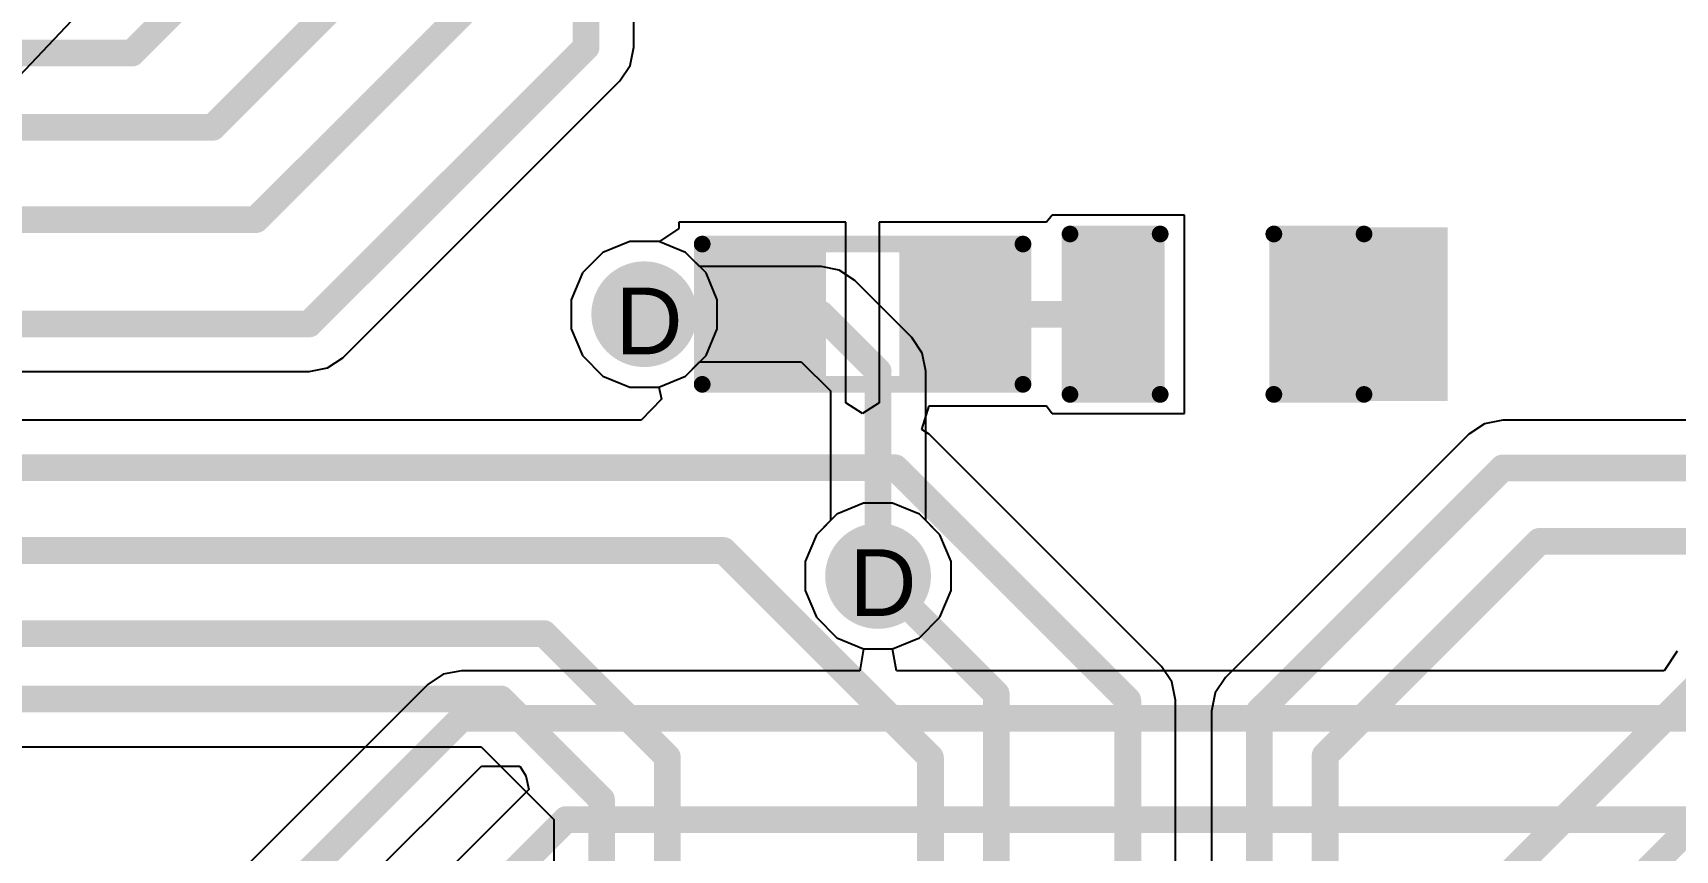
# Model space of a CAD drawing. Header units: inches. Extents: x 0 to 5032, y 0 to 5323.
# Drawn here: x 86.39 to 98.87, y 88.2 to 94.42 of the extents above; entities that cross this region are included whole.
import ezdxf

# ---------------------------------------------------------------- set-up
doc = ezdxf.new("R2010")
doc.units = ezdxf.units.IN
for name, color, linetype in [('Bottom Layer', 5, 'Continuous'), ('Bottom Solder', 6, 'Continuous'), ('Drill Drawing', 1, 'Continuous'), ('Layer 1', 16, 'Continuous'), ('Layer 2', 76, 'Continuous'), ('Top Layer', 1, 'Continuous'), ('Top Overlay', 2, 'Continuous'), ('Top Paste', 8, 'Continuous'), ('Top Solder', 216, 'Continuous'), ('Via Holes', 16, 'Continuous')]:
    doc.layers.add(name, color=color, linetype=linetype)
doc.styles.add('Arial', font='', dxfattribs={"height": 0.2})
doc.styles.get('Arial').set_extended_font_data('Arial')

# ---------------------------------------------------------------- blocks, each defined once
blk = doc.blocks.new('R___0603_175')
at = {"layer": 'Top Layer'}
for points in [[(-0.381, 0.4445), (-0.381, -0.4445), (-1.143, -0.4445), (-1.143, 0.4445)], [(1.143, 0.4445), (1.143, -0.4445), (0.381, -0.4445), (0.381, 0.4445)]]:
    blk.add_hatch(color=1, dxfattribs=at).paths.add_polyline_path(points)
at = {"layer": 'Top Paste'}
for points in [[(-0.381, 0.4445), (-0.381, -0.4445), (-1.143, -0.4445), (-1.143, 0.4445)], [(1.143, 0.4445), (1.143, -0.4445), (0.381, -0.4445), (0.381, 0.4445)]]:
    blk.add_hatch(color=8, dxfattribs=at).paths.add_polyline_path(points)
at = {"layer": 'Top Solder'}
for points in [[(-0.2794, 0.5461), (-0.2794, -0.5461), (-1.2446, -0.5461), (-1.2446, 0.5461)], [(1.2446, 0.5461), (1.2446, -0.5461), (0.2794, -0.5461), (0.2794, 0.5461)]]:
    blk.add_hatch(color=216, dxfattribs=at).paths.add_polyline_path(points)
at = {"layer": 'Top Overlay'}
for points in [[(-1.2192, 0.5334, 0.127, 0.127, 0), (1.2192, 0.5334, 0.127, 0.127, 0)], [(-1.2192, -0.5334, 0.127, 0.127, 0), (-1.2192, 0.5334, 0.127, 0.127, 0)], [(1.2192, -0.5334, 0.127, 0.127, 0), (1.2192, 0.5334, 0.127, 0.127, 0)], [(-1.2192, -0.5334, 0.127, 0.127, 0), (1.2192, -0.5334, 0.127, 0.127, 0)]]:
    blk.add_lwpolyline(points, format="xyseb", dxfattribs=at)
for points in [[(-1.25095, 0.5334, 0.0635, 0.0635, 1), (-1.18745, 0.5334, 0.0635, 0.0635, 1)], [(-1.25095, 0.5334, 0.0635, 0.0635, 1), (-1.18745, 0.5334, 0.0635, 0.0635, 1)], [(1.18745, 0.5334, 0.0635, 0.0635, 1), (1.25095, 0.5334, 0.0635, 0.0635, 1)], [(1.18745, 0.5334, 0.0635, 0.0635, 1), (1.25095, 0.5334, 0.0635, 0.0635, 1)], [(-1.25095, -0.5334, 0.0635, 0.0635, 1), (-1.18745, -0.5334, 0.0635, 0.0635, 1)], [(-1.25095, -0.5334, 0.0635, 0.0635, 1), (-1.18745, -0.5334, 0.0635, 0.0635, 1)], [(1.18745, -0.5334, 0.0635, 0.0635, 1), (1.25095, -0.5334, 0.0635, 0.0635, 1)], [(1.18745, -0.5334, 0.0635, 0.0635, 1), (1.25095, -0.5334, 0.0635, 0.0635, 1)]]:
    blk.add_lwpolyline(points, format="xyseb", close=True, dxfattribs=at)
blk = doc.blocks.new('LED_0603_176')
at = {"layer": 'Top Layer'}
for points in [[(-1, 0.5), (-0.5, 0.5), (-0.5, -0.5), (-1, -0.5)], [(0.5, 0.5), (1, 0.5), (1, -0.5), (0.5, -0.5)]]:
    blk.add_hatch(color=1, dxfattribs=at).paths.add_polyline_path(points)
at = {"layer": 'Top Overlay'}
blk.add_hatch(color=2, dxfattribs=at).paths.add_polyline_path([(1.118, -0.66), (1.753, -0.66), (1.753, 0.66), (1.118, 0.66)])
at = {"layer": 'Top Paste'}
for points in [[(-1, 0.5), (-0.5, 0.5), (-0.5, -0.5), (-1, -0.5)], [(0.5, 0.5), (1, 0.5), (1, -0.5), (0.5, -0.5)]]:
    blk.add_hatch(color=8, dxfattribs=at).paths.add_polyline_path(points)
at = {"layer": 'Top Solder'}
for points in [[(-1.102, 0.602), (-0.398, 0.602), (-0.398, -0.602), (-1.102, -0.602)], [(0.398, 0.602), (1.102, 0.602), (1.102, -0.602), (0.398, -0.602)]]:
    blk.add_hatch(color=216, dxfattribs=at).paths.add_polyline_path(points)
at = {"layer": 'Top Overlay'}
for points in [[(-1.118, -0.61, 0.127, 0.127, 0), (-1.118, 0.61, 0.127, 0.127, 0)], [(-1.118, 0.61, 0.127, 0.127, 0), (-0.432, 0.61, 0.127, 0.127, 0)], [(0.432, 0.61, 0.127, 0.127, 0), (1.118, 0.61, 0.127, 0.127, 0)], [(1.118, -0.61, 0.127, 0.127, 0), (1.118, 0.61, 0.127, 0.127, 0)], [(-1.118, -0.61, 0.127, 0.127, 0), (-0.432, -0.61, 0.127, 0.127, 0)], [(0.432, -0.61, 0.127, 0.127, 0), (1.118, -0.61, 0.127, 0.127, 0)]]:
    blk.add_lwpolyline(points, format="xyseb", dxfattribs=at)
for points in [[(-1.149, 0.61, 0.0635, 0.0635, 1), (-1.086, 0.61, 0.0635, 0.0635, 1)], [(-1.149, 0.61, 0.0635, 0.0635, 1), (-1.086, 0.61, 0.0635, 0.0635, 1)], [(-0.464, 0.61, 0.0635, 0.0635, 1), (-0.4, 0.61, 0.0635, 0.0635, 1)], [(0.4, 0.61, 0.0635, 0.0635, 1), (0.464, 0.61, 0.0635, 0.0635, 1)], [(1.086, 0.61, 0.0635, 0.0635, 1), (1.149, 0.61, 0.0635, 0.0635, 1)], [(1.086, 0.61, 0.0635, 0.0635, 1), (1.149, 0.61, 0.0635, 0.0635, 1)], [(-1.149, -0.61, 0.0635, 0.0635, 1), (-1.086, -0.61, 0.0635, 0.0635, 1)], [(-1.149, -0.61, 0.0635, 0.0635, 1), (-1.086, -0.61, 0.0635, 0.0635, 1)], [(-0.464, -0.61, 0.0635, 0.0635, 1), (-0.4, -0.61, 0.0635, 0.0635, 1)], [(0.4, -0.61, 0.0635, 0.0635, 1), (0.464, -0.61, 0.0635, 0.0635, 1)], [(1.086, -0.61, 0.0635, 0.0635, 1), (1.149, -0.61, 0.0635, 0.0635, 1)], [(1.086, -0.61, 0.0635, 0.0635, 1), (1.149, -0.61, 0.0635, 0.0635, 1)]]:
    blk.add_lwpolyline(points, format="xyseb", close=True, dxfattribs=at)

msp = doc.modelspace()

# ---------------------------------------------------------------- hatches: boundary and pattern name
at = {"layer": 'Bottom Layer'}
h = msp.add_hatch(color=5, dxfattribs=at)
edge = h.paths.add_edge_path()
edge.add_arc((91.036, 92.281), 0.3, 0, 360)
h = msp.add_hatch(color=5, dxfattribs=at)
edge = h.paths.add_edge_path()
edge.add_arc((92.814, 90.29), 0.3, 0, 360)
at = {"layer": 'Bottom Solder'}
h = msp.add_hatch(color=6, dxfattribs=at)
edge = h.paths.add_edge_path()
edge.add_arc((91.036, 92.281), 0.402, 0, 360)
h = msp.add_hatch(color=6, dxfattribs=at)
edge = h.paths.add_edge_path()
edge.add_arc((92.814, 90.29), 0.402, 0, 360)
at = {"layer": 'Layer 1'}
h = msp.add_hatch(color=16, dxfattribs=at)
edge = h.paths.add_edge_path()
edge.add_arc((91.036, 92.281), 0.3, 0, 360)
h = msp.add_hatch(color=16, dxfattribs=at)
edge = h.paths.add_edge_path()
edge.add_arc((92.814, 90.29), 0.3, 0, 360)
at = {"layer": 'Layer 2'}
h = msp.add_hatch(color=76, dxfattribs=at)
edge = h.paths.add_edge_path()
edge.add_arc((91.036, 92.281), 0.3, 0, 360)
h = msp.add_hatch(color=76, dxfattribs=at)
edge = h.paths.add_edge_path()
edge.add_arc((92.814, 90.29), 0.3, 0, 360)
at = {"layer": 'Top Layer'}
h = msp.add_hatch(color=1, dxfattribs=at)
edge = h.paths.add_edge_path()
edge.add_arc((91.036, 92.281), 0.3, 0, 360)
h = msp.add_hatch(color=1, dxfattribs=at)
edge = h.paths.add_edge_path()
edge.add_arc((92.814, 90.29), 0.3, 0, 360)
at = {"layer": 'Top Solder'}
h = msp.add_hatch(color=216, dxfattribs=at)
edge = h.paths.add_edge_path()
edge.add_arc((91.036, 92.281), 0.402, 0, 360)
h = msp.add_hatch(color=216, dxfattribs=at)
edge = h.paths.add_edge_path()
edge.add_arc((92.814, 90.29), 0.402, 0, 360)
at = {"layer": 'Via Holes'}
h = msp.add_hatch(color=7, dxfattribs=at)
edge = h.paths.add_edge_path()
edge.add_arc((91.036, 92.281), 0.15, 0, 360)
h = msp.add_hatch(color=7, dxfattribs=at)
edge = h.paths.add_edge_path()
edge.add_arc((92.814, 90.29), 0.15, 0, 360)

# ---------------------------------------------------------------- linework, layer by layer
at = {"layer": 'Bottom Layer'}
for p, q in [((90.956, 94.311), (90.956, 103.257)), ((90.929, 94.172), (90.956, 94.311)), ((90.956, 94.311), (90.956, 94.311)), ((90.85, 94.055), (90.929, 94.172)), ((88.746, 91.95), (90.85, 94.055)), ((90.85, 94.055), (90.85, 94.055)), ((90.926, 92.835), (90.722, 92.751)), ((91.146, 92.835), (90.926, 92.835)), ((91.35, 92.751), (91.146, 92.835)), ((90.722, 92.751), (90.567, 92.595)), ((91.457, 92.644), (91.35, 92.751)), ((92.38, 92.644), (91.457, 92.644)), ((92.519, 92.616), (92.38, 92.644)), ((92.38, 92.644), (92.38, 92.644)), ((90.567, 92.595), (90.482, 92.391)), ((92.636, 92.537), (92.519, 92.616)), ((93.071, 92.103), (92.636, 92.537)), ((90.482, 92.391), (90.482, 92.171)), ((90.482, 92.171), (90.567, 91.967)), ((93.149, 91.985), (93.071, 92.103)), ((93.071, 92.103), (93.071, 92.103)), ((88.628, 91.872), (88.746, 91.95)), ((90.567, 91.967), (90.722, 91.811)), ((91.35, 91.811), (91.457, 91.918)), ((91.457, 91.918), (92.23, 91.918)), ((92.23, 91.918), (92.452, 91.697)), ((93.177, 91.847), (93.149, 91.985)), ((79.546, 91.844), (88.489, 91.844)), ((88.489, 91.844), (88.628, 91.872)), ((88.489, 91.844), (88.489, 91.844)), ((90.722, 91.811), (90.926, 91.727)), ((91.146, 91.727), (91.35, 91.811)), ((93.177, 90.711), (93.177, 91.847)), ((93.177, 91.847), (93.177, 91.847)), ((90.926, 91.727), (91.146, 91.727)), ((92.452, 91.697), (92.452, 90.711)), ((92.452, 90.711), (92.345, 90.604)), ((93.284, 90.604), (93.177, 90.711)), ((92.345, 90.604), (92.26, 90.4)), ((93.368, 90.4), (93.284, 90.604)), ((92.26, 90.4), (92.26, 90.18)), ((93.368, 90.18), (93.368, 90.4)), ((92.26, 90.18), (92.345, 89.976)), ((93.284, 89.976), (93.368, 90.18)), ((92.345, 89.976), (92.5, 89.821)), ((93.128, 89.821), (93.284, 89.976)), ((92.5, 89.821), (92.704, 89.736)), ((92.924, 89.736), (93.128, 89.821)), ((92.704, 89.736), (92.676, 89.57)), ((92.953, 89.57), (92.924, 89.736)), ((98.887, 89.718), (98.788, 89.57)), ((89.509, 89.543), (89.391, 89.464)), ((89.648, 89.57), (89.509, 89.543)), ((92.676, 89.57), (89.648, 89.57)), ((98.788, 89.57), (92.953, 89.57)), ((89.391, 89.464), (87.955, 88.028)), ((89.391, 89.464), (89.391, 89.464)), ((88.574, 87.621), (89.798, 88.845)), ((89.798, 88.845), (90.091, 88.845)), ((90.091, 88.845), (90.137, 88.771)), ((90.137, 88.771), (90.158, 88.667)), ((90.158, 88.667), (89.224, 87.733))]:
    msp.add_line(p, q, dxfattribs=at)
for points in [[(90.594, 94.311, 0.203, 0.203, 0), (90.594, 103.407, 0.203, 0.203, 0)], [(87.142, 94.267, 0.203, 0.203, 0), (88.231, 95.355, 0.203, 0.203, 0)], [(87.757, 93.703, 0.203, 0.203, 0), (89.017, 94.964, 0.203, 0.203, 0)], [(88.085, 93.001, 0.203, 0.203, 0), (89.746, 94.662, 0.203, 0.203, 0)], [(88.489, 92.207, 0.203, 0.203, 0), (90.594, 94.311, 0.203, 0.203, 0)], [(76.983, 94.267, 0.203, 0.203, 0), (87.142, 94.267, 0.203, 0.203, 0)], [(77.343, 93.703, 0.203, 0.203, 0), (87.757, 93.703, 0.203, 0.203, 0)], [(77.598, 93.001, 0.203, 0.203, 0), (88.085, 93.001, 0.203, 0.203, 0)], [(91.036, 92.281, 0.203, 0.203, 0), (92.38, 92.281, 0.203, 0.203, 0)], [(92.38, 92.281, 0.203, 0.203, 0), (92.814, 91.847, 0.203, 0.203, 0)], [(79.396, 92.207, 0.203, 0.203, 0), (88.489, 92.207, 0.203, 0.203, 0)], [(92.814, 90.29, 0.203, 0.203, 0), (92.814, 91.847, 0.203, 0.203, 0)], [(88.212, 87.771, 0.203, 0.203, 0), (89.648, 89.208, 0.203, 0.203, 0)], [(89.648, 89.208, 0.203, 0.203, 0), (117.754, 89.208, 0.203, 0.203, 0)], [(89.48, 87.476, 0.203, 0.203, 0), (90.441, 88.437, 0.203, 0.203, 0)], [(90.441, 88.437, 0.203, 0.203, 0), (115.501, 88.437, 0.203, 0.203, 0)]]:
    msp.add_lwpolyline(points, format="xyseb", dxfattribs=at)
for points in [[(90.543, 94.311, 0.102, 0.102, 1), (90.645, 94.311, 0.102, 0.102, 1)], [(90.543, 94.311, 0.102, 0.102, 1), (90.645, 94.311, 0.102, 0.102, 1)], [(87.091, 94.267, 0.102, 0.102, 1), (87.193, 94.267, 0.102, 0.102, 1)], [(87.091, 94.267, 0.102, 0.102, 1), (87.193, 94.267, 0.102, 0.102, 1)], [(87.706, 93.703, 0.102, 0.102, 1), (87.808, 93.703, 0.102, 0.102, 1)], [(87.706, 93.703, 0.102, 0.102, 1), (87.808, 93.703, 0.102, 0.102, 1)], [(88.034, 93.001, 0.102, 0.102, 1), (88.136, 93.001, 0.102, 0.102, 1)], [(88.034, 93.001, 0.102, 0.102, 1), (88.136, 93.001, 0.102, 0.102, 1)], [(90.985, 92.281, 0.102, 0.102, 1), (91.087, 92.281, 0.102, 0.102, 1)], [(92.329, 92.281, 0.102, 0.102, 1), (92.431, 92.281, 0.102, 0.102, 1)], [(92.329, 92.281, 0.102, 0.102, 1), (92.431, 92.281, 0.102, 0.102, 1)], [(88.439, 92.207, 0.102, 0.102, 1), (88.54, 92.207, 0.102, 0.102, 1)], [(88.439, 92.207, 0.102, 0.102, 1), (88.54, 92.207, 0.102, 0.102, 1)], [(92.763, 91.847, 0.102, 0.102, 1), (92.865, 91.847, 0.102, 0.102, 1)], [(92.763, 91.847, 0.102, 0.102, 1), (92.865, 91.847, 0.102, 0.102, 1)], [(92.763, 90.29, 0.102, 0.102, 1), (92.865, 90.29, 0.102, 0.102, 1)], [(89.597, 89.208, 0.102, 0.102, 1), (89.699, 89.208, 0.102, 0.102, 1)], [(89.597, 89.208, 0.102, 0.102, 1), (89.699, 89.208, 0.102, 0.102, 1)], [(90.39, 88.437, 0.102, 0.102, 1), (90.492, 88.437, 0.102, 0.102, 1)], [(90.39, 88.437, 0.102, 0.102, 1), (90.492, 88.437, 0.102, 0.102, 1)]]:
    msp.add_lwpolyline(points, format="xyseb", close=True, dxfattribs=at)
at = {"layer": 'Layer 1'}
for p, q in [((90.926, 92.835), (90.722, 92.751)), ((91.146, 92.835), (90.926, 92.835)), ((91.35, 92.751), (91.146, 92.835)), ((90.722, 92.751), (90.567, 92.595)), ((91.506, 92.595), (91.35, 92.751)), ((90.567, 92.595), (90.482, 92.391)), ((91.59, 92.391), (91.506, 92.595)), ((90.482, 92.391), (90.482, 92.171)), ((91.59, 92.171), (91.59, 92.391)), ((90.482, 92.171), (90.567, 91.967)), ((91.506, 91.967), (91.59, 92.171)), ((90.567, 91.967), (90.722, 91.811)), ((91.35, 91.811), (91.506, 91.967)), ((90.722, 91.811), (90.926, 91.727)), ((91.146, 91.727), (91.35, 91.811)), ((90.926, 91.727), (91.146, 91.727)), ((92.5, 90.76), (92.345, 90.604)), ((92.704, 90.844), (92.5, 90.76)), ((92.924, 90.844), (92.704, 90.844)), ((93.128, 90.76), (92.924, 90.844)), ((93.284, 90.604), (93.128, 90.76)), ((92.345, 90.604), (92.26, 90.4)), ((93.368, 90.4), (93.284, 90.604)), ((92.26, 90.4), (92.26, 90.18)), ((93.368, 90.18), (93.368, 90.4)), ((92.26, 90.18), (92.345, 89.976)), ((93.284, 89.976), (93.368, 90.18)), ((92.345, 89.976), (92.5, 89.821)), ((93.128, 89.821), (93.284, 89.976)), ((92.5, 89.821), (92.704, 89.736)), ((92.924, 89.736), (93.128, 89.821)), ((92.704, 89.736), (92.924, 89.736))]:
    msp.add_line(p, q, dxfattribs=at)
at = {"layer": 'Layer 2'}
for p, q in [((90.926, 92.835), (90.722, 92.751)), ((91.146, 92.835), (90.926, 92.835)), ((91.35, 92.751), (91.146, 92.835)), ((90.722, 92.751), (90.567, 92.595)), ((91.506, 92.595), (91.35, 92.751)), ((90.567, 92.595), (90.482, 92.391)), ((91.59, 92.391), (91.506, 92.595)), ((90.482, 92.391), (90.482, 92.171)), ((91.59, 92.171), (91.59, 92.391)), ((90.482, 92.171), (90.567, 91.967)), ((91.506, 91.967), (91.59, 92.171)), ((90.567, 91.967), (90.722, 91.811)), ((91.35, 91.811), (91.506, 91.967)), ((90.722, 91.811), (90.926, 91.727)), ((91.146, 91.727), (91.35, 91.811)), ((90.926, 91.727), (91.146, 91.727)), ((92.5, 90.76), (92.345, 90.604)), ((92.704, 90.844), (92.5, 90.76)), ((92.924, 90.844), (92.704, 90.844)), ((93.128, 90.76), (92.924, 90.844)), ((93.284, 90.604), (93.128, 90.76)), ((92.345, 90.604), (92.26, 90.4)), ((93.368, 90.4), (93.284, 90.604)), ((92.26, 90.4), (92.26, 90.18)), ((93.368, 90.18), (93.368, 90.4)), ((92.26, 90.18), (92.345, 89.976)), ((93.284, 89.976), (93.368, 90.18)), ((92.345, 89.976), (92.5, 89.821)), ((93.128, 89.821), (93.284, 89.976)), ((92.5, 89.821), (92.704, 89.736)), ((92.924, 89.736), (93.128, 89.821)), ((92.704, 89.736), (92.924, 89.736))]:
    msp.add_line(p, q, dxfattribs=at)
at = {"layer": 'Top Layer'}
for p, q in [((94.136, 93.035), (94.093, 92.98)), ((95.144, 93.035), (94.136, 93.035)), ((94.136, 93.035), (94.136, 93.035)), ((95.144, 91.527), (95.144, 93.035)), ((91.299, 92.932), (91.151, 92.833)), ((92.569, 92.98), (91.299, 92.98)), ((91.299, 92.98), (91.299, 92.932)), ((92.569, 91.653), (92.569, 92.98)), ((94.093, 92.98), (92.823, 92.98)), ((92.823, 92.98), (92.823, 91.606)), ((90.926, 92.835), (90.722, 92.751)), ((91.146, 92.835), (90.926, 92.835)), ((91.151, 92.833), (91.146, 92.835)), ((90.722, 92.751), (90.567, 92.595)), ((90.567, 92.595), (90.482, 92.391)), ((90.482, 92.391), (90.482, 92.171)), ((90.482, 92.171), (90.567, 91.967)), ((90.567, 91.967), (90.722, 91.811)), ((90.722, 91.811), (90.926, 91.727)), ((90.926, 91.727), (91.146, 91.727)), ((91.167, 91.635), (91.012, 91.475)), ((91.146, 91.727), (91.167, 91.635)), ((92.569, 91.606), (92.569, 91.653)), ((92.696, 91.525), (92.569, 91.606)), ((92.823, 91.606), (92.696, 91.525)), ((93.147, 91.405), (93.201, 91.583)), ((93.201, 91.583), (94.093, 91.583)), ((94.093, 91.583), (94.136, 91.527)), ((94.136, 91.527), (94.136, 91.527)), ((94.136, 91.527), (95.144, 91.527)), ((91.012, 91.475), (38.243, 91.475)), ((93.201, 91.369), (93.147, 91.405)), ((97.423, 91.447), (97.305, 91.368)), ((97.562, 91.475), (97.423, 91.447)), ((114.616, 91.475), (97.562, 91.475)), ((97.562, 91.475), (97.562, 91.475)), ((94.968, 89.602), (93.201, 91.369)), ((97.305, 91.368), (95.455, 89.519)), ((97.305, 91.368), (97.305, 91.368)), ((95.047, 89.484), (94.968, 89.602)), ((94.968, 89.602), (94.968, 89.602)), ((95.455, 89.519), (95.377, 89.401)), ((95.074, 89.346), (95.047, 89.484)), ((95.377, 89.401), (95.349, 89.262)), ((95.074, 81.087), (95.074, 89.346)), ((95.349, 89.262), (95.349, 89.262)), ((95.349, 89.262), (95.349, 81.087)), ((74.695, 88.992), (89.796, 88.992)), ((89.796, 88.992), (90.349, 88.439)), ((90.349, 88.439), (90.349, 81.087))]:
    msp.add_line(p, q, dxfattribs=at)
for points in [[(91.036, 92.281, 0.203, 0.203, 0), (91.934, 92.281, 0.203, 0.203, 0)], [(93.458, 92.281, 0.203, 0.203, 0), (94.64, 92.281, 0.203, 0.203, 0)], [(38.049, 91.113, 0.203, 0.203, 0), (92.945, 91.113, 0.203, 0.203, 0)], [(92.945, 91.113, 0.203, 0.203, 0), (94.712, 89.346, 0.203, 0.203, 0)], [(95.712, 89.262, 0.203, 0.203, 0), (97.562, 91.112, 0.203, 0.203, 0)], [(97.562, 91.112, 0.203, 0.203, 0), (114.616, 91.112, 0.203, 0.203, 0)], [(96.212, 88.924, 0.203, 0.203, 0), (97.841, 90.553, 0.203, 0.203, 0)], [(97.841, 90.553, 0.203, 0.203, 0), (114.385, 90.553, 0.203, 0.203, 0)], [(66.505, 90.484, 0.203, 0.203, 0), (91.638, 90.484, 0.203, 0.203, 0)], [(91.638, 90.484, 0.203, 0.203, 0), (93.212, 88.91, 0.203, 0.203, 0)], [(92.814, 90.29, 0.203, 0.203, 0), (93.712, 89.393, 0.203, 0.203, 0)], [(49.717, 89.852, 0.203, 0.203, 0), (90.273, 89.852, 0.203, 0.203, 0)], [(90.273, 89.852, 0.203, 0.203, 0), (91.212, 88.914, 0.203, 0.203, 0)], [(96.712, 87.126, 0.203, 0.203, 0), (99.433, 89.847, 0.203, 0.203, 0)], [(97.212, 86.602, 0.203, 0.203, 0), (100.457, 89.847, 0.203, 0.203, 0)], [(45.756, 89.355, 0.203, 0.203, 0), (89.946, 89.355, 0.203, 0.203, 0)], [(89.946, 89.355, 0.203, 0.203, 0), (90.712, 88.59, 0.203, 0.203, 0)], [(93.712, 80.233, 0.203, 0.203, 0), (93.712, 89.393, 0.203, 0.203, 0)], [(94.712, 80.233, 0.203, 0.203, 0), (94.712, 89.346, 0.203, 0.203, 0)], [(95.712, 80.233, 0.203, 0.203, 0), (95.712, 89.262, 0.203, 0.203, 0)], [(91.212, 80.233, 0.203, 0.203, 0), (91.212, 88.914, 0.203, 0.203, 0)], [(93.212, 80.233, 0.203, 0.203, 0), (93.212, 88.91, 0.203, 0.203, 0)], [(96.212, 80.233, 0.203, 0.203, 0), (96.212, 88.924, 0.203, 0.203, 0)], [(90.712, 80.233, 0.203, 0.203, 0), (90.712, 88.59, 0.203, 0.203, 0)]]:
    msp.add_lwpolyline(points, format="xyseb", dxfattribs=at)
for points in [[(90.985, 92.281, 0.102, 0.102, 1), (91.087, 92.281, 0.102, 0.102, 1)], [(91.883, 92.281, 0.102, 0.102, 1), (91.984, 92.281, 0.102, 0.102, 1)], [(93.407, 92.281, 0.102, 0.102, 1), (93.508, 92.281, 0.102, 0.102, 1)], [(94.59, 92.281, 0.102, 0.102, 1), (94.691, 92.281, 0.102, 0.102, 1)], [(92.894, 91.113, 0.102, 0.102, 1), (92.995, 91.113, 0.102, 0.102, 1)], [(92.894, 91.113, 0.102, 0.102, 1), (92.995, 91.113, 0.102, 0.102, 1)], [(97.511, 91.112, 0.102, 0.102, 1), (97.612, 91.112, 0.102, 0.102, 1)], [(97.511, 91.112, 0.102, 0.102, 1), (97.612, 91.112, 0.102, 0.102, 1)], [(97.79, 90.553, 0.102, 0.102, 1), (97.892, 90.553, 0.102, 0.102, 1)], [(97.79, 90.553, 0.102, 0.102, 1), (97.892, 90.553, 0.102, 0.102, 1)], [(91.587, 90.484, 0.102, 0.102, 1), (91.689, 90.484, 0.102, 0.102, 1)], [(91.587, 90.484, 0.102, 0.102, 1), (91.689, 90.484, 0.102, 0.102, 1)], [(92.763, 90.29, 0.102, 0.102, 1), (92.865, 90.29, 0.102, 0.102, 1)], [(90.222, 89.852, 0.102, 0.102, 1), (90.324, 89.852, 0.102, 0.102, 1)], [(90.222, 89.852, 0.102, 0.102, 1), (90.324, 89.852, 0.102, 0.102, 1)], [(89.895, 89.355, 0.102, 0.102, 1), (89.997, 89.355, 0.102, 0.102, 1)], [(89.895, 89.355, 0.102, 0.102, 1), (89.997, 89.355, 0.102, 0.102, 1)], [(93.661, 89.393, 0.102, 0.102, 1), (93.762, 89.393, 0.102, 0.102, 1)], [(93.661, 89.393, 0.102, 0.102, 1), (93.762, 89.393, 0.102, 0.102, 1)], [(94.661, 89.346, 0.102, 0.102, 1), (94.762, 89.346, 0.102, 0.102, 1)], [(94.661, 89.346, 0.102, 0.102, 1), (94.762, 89.346, 0.102, 0.102, 1)], [(95.661, 89.262, 0.102, 0.102, 1), (95.762, 89.262, 0.102, 0.102, 1)], [(95.661, 89.262, 0.102, 0.102, 1), (95.762, 89.262, 0.102, 0.102, 1)], [(91.161, 88.914, 0.102, 0.102, 1), (91.262, 88.914, 0.102, 0.102, 1)], [(91.161, 88.914, 0.102, 0.102, 1), (91.262, 88.914, 0.102, 0.102, 1)], [(93.161, 88.91, 0.102, 0.102, 1), (93.262, 88.91, 0.102, 0.102, 1)], [(93.161, 88.91, 0.102, 0.102, 1), (93.262, 88.91, 0.102, 0.102, 1)], [(96.161, 88.924, 0.102, 0.102, 1), (96.262, 88.924, 0.102, 0.102, 1)], [(96.161, 88.924, 0.102, 0.102, 1), (96.262, 88.924, 0.102, 0.102, 1)], [(90.661, 88.59, 0.102, 0.102, 1), (90.762, 88.59, 0.102, 0.102, 1)], [(90.661, 88.59, 0.102, 0.102, 1), (90.762, 88.59, 0.102, 0.102, 1)]]:
    msp.add_lwpolyline(points, format="xyseb", close=True, dxfattribs=at)
at = {"layer": 'Top Solder'}
msp.add_line((3.115, 6.162), (5032.339, 5323.237), dxfattribs=at)

# ---------------------------------------------------------------- block references
for name, p in [('LED_0603_176', (95.39, 92.281)), ('R___0603_175', (92.696, 92.281))]:
    msp.add_blockref(name, p)

# ---------------------------------------------------------------- texts
at = {"layer": 'Drill Drawing', "style": 'Arial'}
for p in [(90.816, 91.976), (92.594, 89.986)]:
    msp.add_text('D', height=0.508, dxfattribs=at).set_placement(p)

doc.saveas('drawing.dxf')
